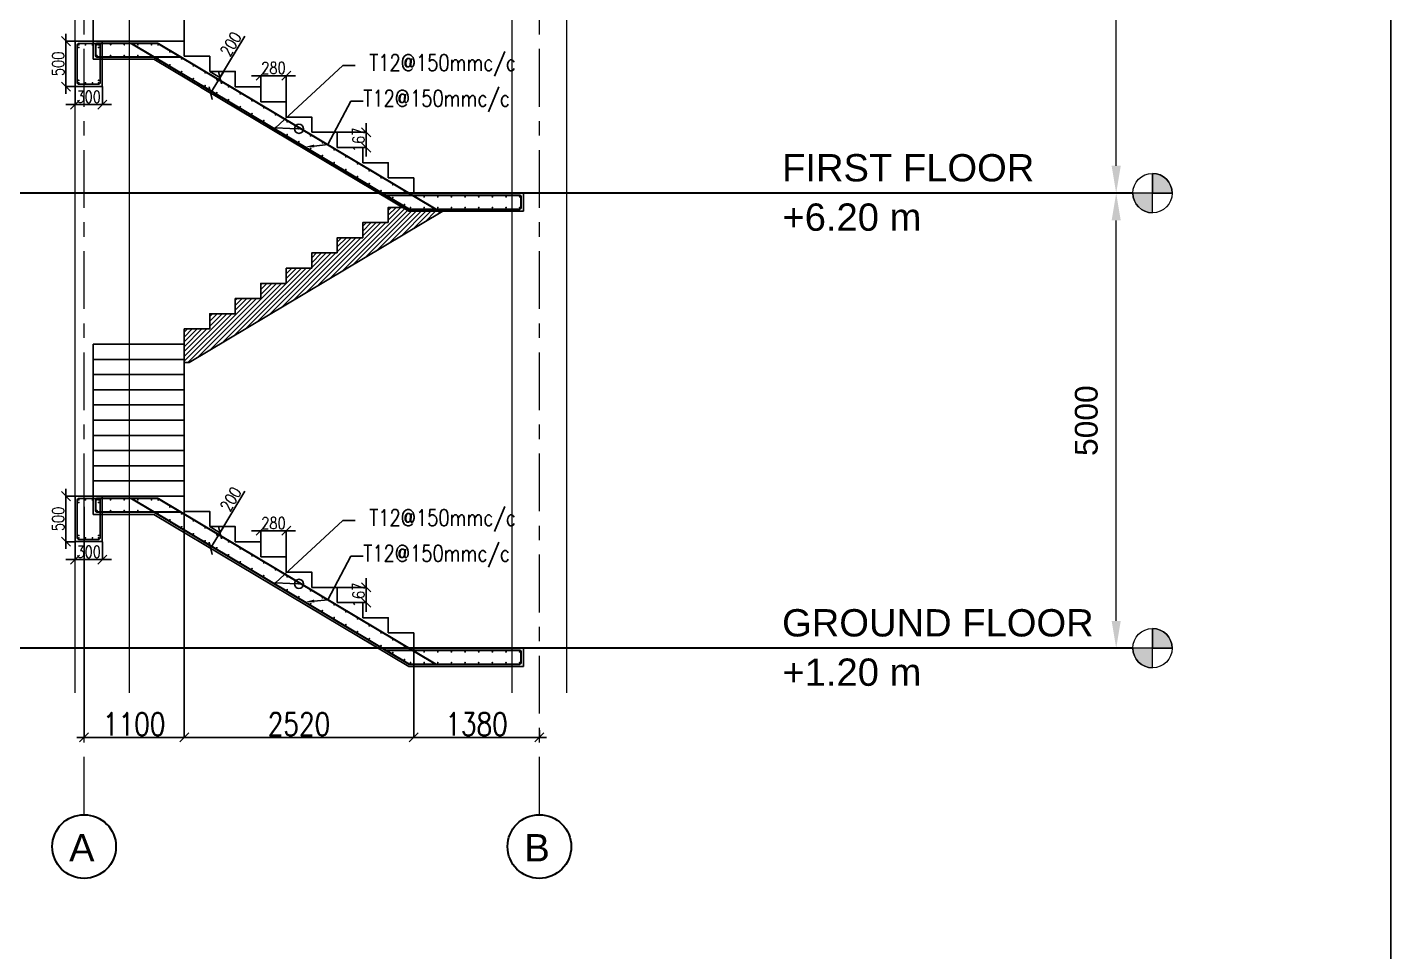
# Model space of a CAD drawing. Header units: millimetres. Extents: x 302989 to 1813244, y -656858 to -28185.
# Drawn here: x 1706184 to 1721158, y -628820 to -618663 of the extents above; entities that cross this region are included whole.
import ezdxf
from ezdxf import colors
from ezdxf.entities.mleader import LeaderData, LeaderLine
from ezdxf.math import Vec2, Vec3

# ---------------------------------------------------------------- set-up
doc = ezdxf.new("R2010")
doc.units = ezdxf.units.MM
doc.header["$MEASUREMENT"] = 0
doc.header["$PDMODE"] = 34
doc.linetypes.add('Grid Line', pattern=[22.225, 12.7, -3.175, 3.175, -3.175])
for name, color, linetype, lineweight in [('A-FLOR-LEVL', 51, 'Continuous', 9), ('LOAD AREA', 6, 'Continuous', 30), ('S-COLS', 5, 'Continuous', 9), ('S-GRID', 1, 'Continuous', 9)]:
    doc.layers.add(name, color=color, linetype=linetype, lineweight=lineweight)
for name, color, linetype in [('C.S LAYER Y', 131, 'Continuous'), ('CUTTED-BAR', 2, 'Continuous'), ('limits', 7, 'Continuous')]:
    doc.layers.add(name, color=color, linetype=linetype)
doc.styles.add('ARIAL', font='arial.ttf', dxfattribs={"height": 2.2})
doc.styles.add('DIM', font='ROMANS.SHX', dxfattribs={"width": 0.8})
doc.styles.get("Standard").update_dxf_attribs({"font": 'arial.ttf'})
doc.dimstyles.new('D250-1-100-BF', dxfattribs={"dimscale": 1000, "dimtxt": 0.25, "dimasz": 0.1, "dimexe": 0.1, "dimexo": 0.1, "dimgap": 0.02, "dimtad": 1, "dimdec": 0, "dimzin": 13, "dimdsep": 46, "dimtxsty": 'DIM', "dimblk1": 'OBLIQUE', "dimblk2": 'OBLIQUE', "dimsah": 1, "dimcen": 0, "dimdle": 0.08, "dimclrd": 8, "dimclre": 9, "dimclrt": 4, "dimadec": 0, "dimazin": 0, "dimtp": 1, "dimtm": 1, "dimtfac": 1000, "dimtdec": 0, "dimtix": 1, "dimtmove": 0, "dimatfit": 3, "dimldrblk": 'OBLIQUE', "dimfxl": 1, "dimtolj": 1, "dimtzin": 13, "dimarcsym": 0})
doc.dimstyles.new('ISO-25', dxfattribs={"dimtxt": 550, "dimasz": 600, "dimexe": 1.25, "dimexo": 0.625, "dimtad": 1, "dimdec": 0, "dimdsep": 46, "dimtxsty": 'Standard', "dimcen": 2.5, "dimadec": 0, "dimazin": 0, "dimtfac": 1, "dimtdec": 0, "dimtmove": 0, "dimatfit": 3, "dimfxl": 1, "dimarcsym": 0})

# ---------------------------------------------------------------- blocks, each defined once
blk = doc.blocks.new('*D1795')
at = {"color": 0, "linetype": 'Continuous', "lineweight": -2, "transparency": 16777216}
for p, q in [((1717358, -620485), (1718145, -620485)), ((1717358, -625485), (1718145, -625485))]:
    blk.add_line(p, q, dxfattribs=at)
at = {"color": 0, "linetype": 'Continuous', "lineweight": 15, "transparency": 16777216}
blk.add_line((1718143, -625185), (1718143, -620785), dxfattribs=at)
at = {"color": 0, "linetype": 'Continuous', "lineweight": -2, "transparency": 16777216}
for points in [[(1718093, -620785), (1718193, -620785), (1718143, -620485)], [(1718093, -625185), (1718193, -625185), (1718143, -625485)]]:
    blk.add_solid(points, dxfattribs=at)
at = {"layer": 'Defpoints', "color": 0, "linetype": 'Continuous', "lineweight": -2, "transparency": 16777216}
for p in [(1717358, -620485), (1718143, -620485), (1717358, -625485)]:
    blk.add_point(p, dxfattribs=at)
at = {"color": 0, "linetype": 'Continuous', "transparency": 16777216, "insert": (1717816, -622985), "char_height": 250, "attachment_point": 5, "rotation": 90}
blk.add_mtext('5000', dxfattribs=at)
blk = doc.blocks.new('*D1796')
at = {"color": 0, "linetype": 'Continuous', "lineweight": -2, "transparency": 16777216}
for p, q in [((1717068, -615485), (1718145, -615485)), ((1717358, -620485), (1718145, -620485))]:
    blk.add_line(p, q, dxfattribs=at)
at = {"color": 0, "linetype": 'Continuous', "lineweight": 15, "transparency": 16777216}
blk.add_line((1718143, -620185), (1718143, -615785), dxfattribs=at)
at = {"color": 0, "linetype": 'Continuous', "lineweight": -2, "transparency": 16777216}
for points in [[(1718093, -615785), (1718193, -615785), (1718143, -615485)], [(1718093, -620185), (1718193, -620185), (1718143, -620485)]]:
    blk.add_solid(points, dxfattribs=at)
at = {"layer": 'Defpoints', "color": 0, "linetype": 'Continuous', "lineweight": -2, "transparency": 16777216}
for p in [(1717068, -615485), (1718143, -615485), (1717358, -620485)]:
    blk.add_point(p, dxfattribs=at)
at = {"color": 0, "linetype": 'Continuous', "transparency": 16777216, "insert": (1717816, -617985), "char_height": 250, "attachment_point": 5, "rotation": 90}
blk.add_mtext('5000', dxfattribs=at)
blk = doc.blocks.new('Level - Family2-1275136-Section-A02')
at = {"layer": 'A-FLOR-LEVL'}
h = blk.add_hatch(color=256, dxfattribs=at)
edge = h.paths.add_edge_path(flags=0)
edge.add_line((35846, 900), (35846, 1500))
edge.add_arc((35846, 900), 600, 0, 90, ccw=False)
edge.add_line((36446, 900), (35846, 900))
h = blk.add_hatch(color=256, dxfattribs=at)
edge = h.paths.add_edge_path(flags=0)
edge.add_line((35846, 900), (35846, 300))
edge.add_arc((35846, 900), 600, 180, 270, ccw=False)
edge.add_line((35246, 900), (35846, 900))
for p, q in [((35846, 300), (35846, 1500)), ((35846, 1500), (35846, 900)), ((36446, 900), (35246, 900)), ((35846, 900), (35246, 900)), ((35846, 300), (35846, 900)), ((35846, 900), (36446, 900))]:
    blk.add_line(p, q, dxfattribs=at)
blk.add_circle((35846, 900), 600, dxfattribs=at)
for start, end in [(360, 90), (180, 270)]:
    blk.add_arc((35846, 900), 600, start, end, dxfattribs=at)
blk = doc.blocks.new('*U1802')
at = {"layer": 'CUTTED-BAR', "const_width": 10}
blk.add_lwpolyline([(3, -4, -1), (-3, 4, -1)], format="xyb", close=True, dxfattribs=at)
blk = doc.blocks.new('*U1803')
at = {"layer": 'A-FLOR-LEVL', "color": 0, "linetype": 'ByBlock', "lineweight": -2, "transparency": 16777216}
for p in [(0, 0), (150, 0), (300, 0), (450, 0), (600, 0)]:
    blk.add_blockref('*U1802', p, dxfattribs=at)
blk = doc.blocks.new('*U1804')
at = {"layer": 'CUTTED-BAR', "const_width": 10}
blk.add_lwpolyline([(3, -4, -1), (-3, 4, -1)], format="xyb", close=True, dxfattribs=at)
blk = doc.blocks.new('*U1805')
at = {"layer": 'A-FLOR-LEVL', "color": 0, "linetype": 'ByBlock', "lineweight": -2, "transparency": 16777216}
for p in [(0, 0), (150, 0), (300, 0), (450, 0), (600, 0)]:
    blk.add_blockref('*U1804', p, dxfattribs=at)
blk = doc.blocks.new('*U1806')
at = {"layer": 'CUTTED-BAR', "const_width": 10}
blk.add_lwpolyline([(337, 12, -1), (328, 17, -1)], format="xyb", close=True, dxfattribs=at)
blk = doc.blocks.new('*U1807')
at = {"layer": 'A-FLOR-LEVL', "color": 0, "linetype": 'ByBlock', "lineweight": -2, "transparency": 16777216, "rotation": 329.18694217227}
for p in [(1707328, -623840), (1707457, -623917), (1707586, -623993), (1707715, -624070), (1707844, -624147), (1707973, -624224), (1708101, -624301), (1708230, -624378), (1708359, -624454), (1708488, -624531), (1708617, -624608), (1708745, -624685), (1708874, -624762), (1709003, -624839), (1709132, -624915), (1709261, -624992), (1709390, -625069), (1709518, -625146), (1709647, -625223), (1709776, -625300), (1709905, -625376), (1710034, -625453)]:
    blk.add_blockref('*U1806', p, dxfattribs=at)
blk = doc.blocks.new('*U1808')
at = {"layer": 'CUTTED-BAR', "const_width": 10}
blk.add_lwpolyline([(13, -16, -1), (4, -12, -1)], format="xyb", close=True, dxfattribs=at)
blk = doc.blocks.new('*U1809')
at = {"layer": 'A-FLOR-LEVL', "color": 0, "linetype": 'ByBlock', "lineweight": -2, "transparency": 16777216, "rotation": 329.18694217227}
for p in [(1707621, -623840), (1707750, -623917), (1707879, -623993), (1708008, -624070), (1708137, -624147), (1708265, -624224), (1708394, -624301), (1708523, -624378), (1708652, -624454), (1708781, -624531), (1708910, -624608), (1709038, -624685), (1709167, -624762), (1709296, -624839), (1709425, -624915), (1709554, -624992), (1709682, -625069), (1709811, -625146), (1709940, -625223), (1710069, -625300), (1710198, -625376), (1710327, -625453)]:
    blk.add_blockref('*U1808', p, dxfattribs=at)
blk = doc.blocks.new('*U1810')
at = {"layer": 'CUTTED-BAR', "const_width": 10}
blk.add_lwpolyline([(-3, 20, -1), (3, 12, -1)], format="xyb", close=True, dxfattribs=at)
blk = doc.blocks.new('*U1811')
at = {"layer": 'A-FLOR-LEVL', "color": 0, "linetype": 'ByBlock', "lineweight": -2, "transparency": 16777216, "rotation": 180}
for p in [(1710542, -625510), (1710692, -625510), (1710842, -625510), (1710992, -625510), (1711142, -625510), (1711292, -625510), (1711442, -625510), (1711592, -625510)]:
    blk.add_blockref('*U1810', p, dxfattribs=at)
blk = doc.blocks.new('*U1812')
at = {"layer": 'CUTTED-BAR', "const_width": 10}
blk.add_lwpolyline([(-3, -12, -1), (3, -20, -1)], format="xyb", close=True, dxfattribs=at)
blk = doc.blocks.new('*U1813')
at = {"layer": 'A-FLOR-LEVL', "color": 0, "linetype": 'ByBlock', "lineweight": -2, "transparency": 16777216, "rotation": 180}
for p in [(1710392, -625660), (1710542, -625660), (1710692, -625660), (1710842, -625660), (1710992, -625660), (1711142, -625660), (1711292, -625660), (1711442, -625660), (1711592, -625660)]:
    blk.add_blockref('*U1812', p, dxfattribs=at)
blk = doc.blocks.new('_OBLIQUE')
at = {"color": 0, "linetype": 'ByBlock'}
blk.add_line((-0.5, -0.5), (0.5, 0.5), dxfattribs=at)
blk = doc.blocks.new('*D1814')
at = {"layer": 'CUTTED-BAR', "color": 8, "lineweight": -2, "ltscale": 2000, "transparency": 16777216}
for p, q in [((1709906, -624817), (1709906, -624717)), ((1709906, -624817), (1709906, -624984)), ((1709906, -624984), (1709906, -625084))]:
    blk.add_line(p, q, dxfattribs=at)
at = {"layer": 'CUTTED-BAR', "color": 9, "lineweight": -2, "ltscale": 2000, "transparency": 16777216}
for p, q in [((1709588, -624817), (1709906, -624817)), ((1709588, -624984), (1709906, -624984))]:
    blk.add_line(p, q, dxfattribs=at)
at = {"layer": 'Defpoints', "color": 0, "lineweight": -2, "ltscale": 2000, "transparency": 16777216}
for p in [(1709588, -624817), (1709588, -624984), (1709906, -624984)]:
    blk.add_point(p, dxfattribs=at)
at = {"layer": 'CUTTED-BAR', "color": 8, "lineweight": -2, "ltscale": 2000, "transparency": 16777216, "xscale": 100, "yscale": 100, "zscale": 100}
for p, rotation in [((1709906, -624817), 270), ((1709906, -624984), 90)]:
    blk.add_blockref('_OBLIQUE', p, dxfattribs=dict(at, rotation=rotation))
at = {"layer": 'CUTTED-BAR', "color": 4, "lineweight": -2, "ltscale": 2000, "transparency": 16777216, "insert": (1709821, -624900), "char_height": 130, "attachment_point": 5, "rotation": 90, "style": 'DIM'}
blk.add_mtext('\\A1;167', dxfattribs=at)
blk = doc.blocks.new('*D1815')
at = {"layer": 'CUTTED-BAR', "color": 8, "lineweight": -2, "ltscale": 2000, "transparency": 16777216}
for p, q in [((1708748, -624195), (1708648, -624195)), ((1708748, -624195), (1709028, -624195)), ((1709028, -624195), (1709128, -624195))]:
    blk.add_line(p, q, dxfattribs=at)
at = {"layer": 'CUTTED-BAR', "color": 9, "lineweight": -2, "ltscale": 2000, "transparency": 16777216}
for p, q in [((1708748, -624483), (1708748, -624195)), ((1709028, -624483), (1709028, -624195))]:
    blk.add_line(p, q, dxfattribs=at)
at = {"layer": 'Defpoints', "color": 0, "lineweight": -2, "ltscale": 2000, "transparency": 16777216}
for p in [(1709028, -624195), (1708748, -624483), (1709028, -624483)]:
    blk.add_point(p, dxfattribs=at)
at = {"layer": 'CUTTED-BAR', "color": 8, "lineweight": -2, "ltscale": 2000, "transparency": 16777216, "xscale": 100, "yscale": 100, "zscale": 100}
blk.add_blockref('_OBLIQUE', (1708748, -624195), dxfattribs=at)
at = {"layer": 'CUTTED-BAR', "color": 8, "lineweight": -2, "ltscale": 2000, "transparency": 16777216, "xscale": 100, "yscale": 100, "zscale": 100, "rotation": 180}
blk.add_blockref('_OBLIQUE', (1709028, -624195), dxfattribs=at)
at = {"layer": 'CUTTED-BAR', "color": 4, "lineweight": -2, "ltscale": 2000, "transparency": 16777216, "insert": (1708888, -624110), "char_height": 130, "attachment_point": 5, "style": 'DIM'}
blk.add_mtext('\\A1;280', dxfattribs=at)
blk = doc.blocks.new('_Origin')
at = {"color": 0, "linetype": 'ByBlock', "lineweight": -2}
blk.add_line((0, 0), (-1, 0), dxfattribs=at)
blk.add_circle((0, 0), 0.5, dxfattribs=at)
blk = doc.blocks.new('*D1816')
at = {"layer": 'CUTTED-BAR', "color": 8, "lineweight": -2, "ltscale": 2000, "transparency": 16777216}
for p, q in [((1708300, -624216), (1708572, -623760)), ((1708198, -624387), (1708341, -624147))]:
    blk.add_line(p, q, dxfattribs=at)
at = {"layer": 'CUTTED-BAR', "color": 9, "lineweight": -2, "ltscale": 2000, "transparency": 16777216}
for p, q in [((1708188, -624149), (1708300, -624216)), ((1708086, -624321), (1708198, -624387))]:
    blk.add_line(p, q, dxfattribs=at)
at = {"layer": 'Defpoints', "color": 0, "lineweight": -2, "ltscale": 2000, "transparency": 16777216}
for p in [(1708188, -624149), (1708086, -624321), (1708198, -624387)]:
    blk.add_point(p, dxfattribs=at)
at = {"layer": 'CUTTED-BAR', "color": 8, "lineweight": -2, "ltscale": 2000, "transparency": 16777216, "xscale": 100, "yscale": 100, "zscale": 100}
for p, rotation in [((1708300, -624216), 59.18694217227632), ((1708198, -624387), 239.1869421722764)]:
    blk.add_blockref('_OBLIQUE', p, dxfattribs=dict(at, rotation=rotation))
at = {"layer": 'CUTTED-BAR', "color": 4, "lineweight": -2, "ltscale": 2000, "transparency": 16777216, "insert": (1708420, -623848), "char_height": 130, "attachment_point": 5, "rotation": 59.1869, "style": 'DIM'}
blk.add_mtext('\\A1;200', dxfattribs=at)
blk = doc.blocks.new('*U1817')
at = {"layer": 'CUTTED-BAR', "const_width": 10}
blk.add_lwpolyline([(3, -4, -1), (-3, 4, -1)], format="xyb", close=True, dxfattribs=at)
blk = doc.blocks.new('*U1818')
at = {"layer": 'A-FLOR-LEVL', "color": 0, "linetype": 'ByBlock', "lineweight": -2, "transparency": 16777216}
for p in [(0, 0), (150, 0), (300, 0), (450, 0), (600, 0)]:
    blk.add_blockref('*U1817', p, dxfattribs=at)
blk = doc.blocks.new('*U1819')
at = {"layer": 'CUTTED-BAR', "const_width": 10}
blk.add_lwpolyline([(3, -4, -1), (-3, 4, -1)], format="xyb", close=True, dxfattribs=at)
blk = doc.blocks.new('*U1820')
at = {"layer": 'A-FLOR-LEVL', "color": 0, "linetype": 'ByBlock', "lineweight": -2, "transparency": 16777216}
for p in [(0, 0), (150, 0), (300, 0), (450, 0), (600, 0)]:
    blk.add_blockref('*U1819', p, dxfattribs=at)
blk = doc.blocks.new('*U1824')
at = {"layer": 'CUTTED-BAR', "const_width": 10}
blk.add_lwpolyline([(337, 12, -1), (328, 17, -1)], format="xyb", close=True, dxfattribs=at)
blk = doc.blocks.new('*U1825')
at = {"layer": 'A-FLOR-LEVL', "color": 0, "linetype": 'ByBlock', "lineweight": -2, "transparency": 16777216, "rotation": 329.18694217227}
for p in [(1707328, -618840), (1707457, -618917), (1707586, -618993), (1707715, -619070), (1707844, -619147), (1707973, -619224), (1708101, -619301), (1708230, -619378), (1708359, -619454), (1708488, -619531), (1708617, -619608), (1708745, -619685), (1708874, -619762), (1709003, -619839), (1709132, -619915), (1709261, -619992), (1709390, -620069), (1709518, -620146), (1709647, -620223), (1709776, -620300), (1709905, -620376), (1710034, -620453)]:
    blk.add_blockref('*U1824', p, dxfattribs=at)
blk = doc.blocks.new('*U1826')
at = {"layer": 'CUTTED-BAR', "const_width": 10}
blk.add_lwpolyline([(13, -16, -1), (4, -12, -1)], format="xyb", close=True, dxfattribs=at)
blk = doc.blocks.new('*U1827')
at = {"layer": 'A-FLOR-LEVL', "color": 0, "linetype": 'ByBlock', "lineweight": -2, "transparency": 16777216, "rotation": 329.18694217227}
for p in [(1707621, -618840), (1707750, -618917), (1707879, -618993), (1708008, -619070), (1708137, -619147), (1708265, -619224), (1708394, -619301), (1708523, -619378), (1708652, -619454), (1708781, -619531), (1708910, -619608), (1709038, -619685), (1709167, -619762), (1709296, -619839), (1709425, -619915), (1709554, -619992), (1709682, -620069), (1709811, -620146), (1709940, -620223), (1710069, -620300), (1710198, -620376), (1710327, -620453)]:
    blk.add_blockref('*U1826', p, dxfattribs=at)
blk = doc.blocks.new('*U1828')
at = {"layer": 'CUTTED-BAR', "const_width": 10}
blk.add_lwpolyline([(-3, 20, -1), (3, 12, -1)], format="xyb", close=True, dxfattribs=at)
blk = doc.blocks.new('*U1821')
at = {"layer": 'A-FLOR-LEVL', "color": 0, "linetype": 'ByBlock', "lineweight": -2, "transparency": 16777216, "rotation": 180}
for p in [(1710542, -620510), (1710692, -620510), (1710842, -620510), (1710992, -620510), (1711142, -620510), (1711292, -620510), (1711442, -620510), (1711592, -620510)]:
    blk.add_blockref('*U1828', p, dxfattribs=at)
blk = doc.blocks.new('*U1822')
at = {"layer": 'CUTTED-BAR', "const_width": 10}
blk.add_lwpolyline([(-3, -12, -1), (3, -20, -1)], format="xyb", close=True, dxfattribs=at)
blk = doc.blocks.new('*U1823')
at = {"layer": 'A-FLOR-LEVL', "color": 0, "linetype": 'ByBlock', "lineweight": -2, "transparency": 16777216, "rotation": 180}
for p in [(1710392, -620660), (1710542, -620660), (1710692, -620660), (1710842, -620660), (1710992, -620660), (1711142, -620660), (1711292, -620660), (1711442, -620660), (1711592, -620660)]:
    blk.add_blockref('*U1822', p, dxfattribs=at)
blk = doc.blocks.new('*D1829')
at = {"layer": 'CUTTED-BAR', "color": 8, "lineweight": -2, "ltscale": 2000, "transparency": 16777216}
for p, q in [((1709906, -619817), (1709906, -619717)), ((1709906, -619817), (1709906, -619984)), ((1709906, -619984), (1709906, -620084))]:
    blk.add_line(p, q, dxfattribs=at)
at = {"layer": 'CUTTED-BAR', "color": 9, "lineweight": -2, "ltscale": 2000, "transparency": 16777216}
for p, q in [((1709588, -619817), (1709906, -619817)), ((1709588, -619984), (1709906, -619984))]:
    blk.add_line(p, q, dxfattribs=at)
at = {"layer": 'Defpoints', "color": 0, "lineweight": -2, "ltscale": 2000, "transparency": 16777216}
for p in [(1709588, -619817), (1709588, -619984), (1709906, -619984)]:
    blk.add_point(p, dxfattribs=at)
at = {"layer": 'CUTTED-BAR', "color": 8, "lineweight": -2, "ltscale": 2000, "transparency": 16777216, "xscale": 100, "yscale": 100, "zscale": 100}
for p, rotation in [((1709906, -619817), 270), ((1709906, -619984), 90)]:
    blk.add_blockref('_OBLIQUE', p, dxfattribs=dict(at, rotation=rotation))
at = {"layer": 'CUTTED-BAR', "color": 4, "lineweight": -2, "ltscale": 2000, "transparency": 16777216, "insert": (1709821, -619900), "char_height": 130, "attachment_point": 5, "rotation": 90, "style": 'DIM'}
blk.add_mtext('\\A1;167', dxfattribs=at)
blk = doc.blocks.new('*D1830')
at = {"layer": 'CUTTED-BAR', "color": 8, "lineweight": -2, "ltscale": 2000, "transparency": 16777216}
for p, q in [((1708748, -619195), (1708648, -619195)), ((1708748, -619195), (1709028, -619195)), ((1709028, -619195), (1709128, -619195))]:
    blk.add_line(p, q, dxfattribs=at)
at = {"layer": 'CUTTED-BAR', "color": 9, "lineweight": -2, "ltscale": 2000, "transparency": 16777216}
for p, q in [((1708748, -619483), (1708748, -619195)), ((1709028, -619483), (1709028, -619195))]:
    blk.add_line(p, q, dxfattribs=at)
at = {"layer": 'Defpoints', "color": 0, "lineweight": -2, "ltscale": 2000, "transparency": 16777216}
for p in [(1709028, -619195), (1708748, -619483), (1709028, -619483)]:
    blk.add_point(p, dxfattribs=at)
at = {"layer": 'CUTTED-BAR', "color": 8, "lineweight": -2, "ltscale": 2000, "transparency": 16777216, "xscale": 100, "yscale": 100, "zscale": 100}
blk.add_blockref('_OBLIQUE', (1708748, -619195), dxfattribs=at)
at = {"layer": 'CUTTED-BAR', "color": 8, "lineweight": -2, "ltscale": 2000, "transparency": 16777216, "xscale": 100, "yscale": 100, "zscale": 100, "rotation": 180}
blk.add_blockref('_OBLIQUE', (1709028, -619195), dxfattribs=at)
at = {"layer": 'CUTTED-BAR', "color": 4, "lineweight": -2, "ltscale": 2000, "transparency": 16777216, "insert": (1708888, -619110), "char_height": 130, "attachment_point": 5, "style": 'DIM'}
blk.add_mtext('\\A1;280', dxfattribs=at)
blk = doc.blocks.new('*D1831')
at = {"layer": 'CUTTED-BAR', "color": 8, "lineweight": -2, "ltscale": 2000, "transparency": 16777216}
for p, q in [((1708300, -619216), (1708572, -618760)), ((1708198, -619387), (1708341, -619147))]:
    blk.add_line(p, q, dxfattribs=at)
at = {"layer": 'CUTTED-BAR', "color": 9, "lineweight": -2, "ltscale": 2000, "transparency": 16777216}
for p, q in [((1708188, -619149), (1708300, -619216)), ((1708086, -619321), (1708198, -619387))]:
    blk.add_line(p, q, dxfattribs=at)
at = {"layer": 'Defpoints', "color": 0, "lineweight": -2, "ltscale": 2000, "transparency": 16777216}
for p in [(1708188, -619149), (1708086, -619321), (1708198, -619387)]:
    blk.add_point(p, dxfattribs=at)
at = {"layer": 'CUTTED-BAR', "color": 8, "lineweight": -2, "ltscale": 2000, "transparency": 16777216, "xscale": 100, "yscale": 100, "zscale": 100}
for p, rotation in [((1708300, -619216), 59.18694217227632), ((1708198, -619387), 239.1869421722764)]:
    blk.add_blockref('_OBLIQUE', p, dxfattribs=dict(at, rotation=rotation))
at = {"layer": 'CUTTED-BAR', "color": 4, "lineweight": -2, "ltscale": 2000, "transparency": 16777216, "insert": (1708420, -618848), "char_height": 130, "attachment_point": 5, "rotation": 59.1869, "style": 'DIM'}
blk.add_mtext('\\A1;200', dxfattribs=at)
blk = doc.blocks.new('*D1994')
at = {"layer": 'A-FLOR-LEVL', "color": 9, "lineweight": -2, "ltscale": 2000, "transparency": 16777216}
for p, q in [((1710428, -625318), (1710428, -626465)), ((1711808, -626385), (1711808, -626465))]:
    blk.add_line(p, q, dxfattribs=at)
at = {"layer": 'A-FLOR-LEVL', "color": 8, "lineweight": -2, "ltscale": 2000, "transparency": 16777216}
blk.add_line((1711888, -626465), (1710348, -626465), dxfattribs=at)
at = {"layer": 'Defpoints', "color": 0, "lineweight": -2, "ltscale": 2000, "transparency": 16777216}
for p in [(1710428, -625318), (1710428, -626465), (1711808, -626385)]:
    blk.add_point(p, dxfattribs=at)
at = {"layer": 'A-FLOR-LEVL', "color": 8, "lineweight": -2, "ltscale": 2000, "transparency": 16777216, "xscale": 100, "yscale": 100, "zscale": 100, "rotation": 180}
blk.add_blockref('_OBLIQUE', (1710428, -626465), dxfattribs=at)
at = {"layer": 'A-FLOR-LEVL', "color": 8, "lineweight": -2, "ltscale": 2000, "transparency": 16777216, "xscale": 100, "yscale": 100, "zscale": 100}
blk.add_blockref('_OBLIQUE', (1711808, -626465), dxfattribs=at)
at = {"layer": 'A-FLOR-LEVL', "color": 4, "lineweight": -2, "ltscale": 2000, "transparency": 16777216, "insert": (1711118, -626320), "char_height": 250, "attachment_point": 5, "style": 'DIM'}
blk.add_mtext('\\A1;1380', dxfattribs=at)
blk = doc.blocks.new('*D1995')
at = {"layer": 'A-FLOR-LEVL', "color": 9, "lineweight": -2, "ltscale": 2000, "transparency": 16777216}
for p, q in [((1707908, -623982), (1707908, -626465)), ((1710428, -625318), (1710428, -626465))]:
    blk.add_line(p, q, dxfattribs=at)
at = {"layer": 'A-FLOR-LEVL', "color": 8, "lineweight": -2, "ltscale": 2000, "transparency": 16777216}
blk.add_line((1710508, -626465), (1707828, -626465), dxfattribs=at)
at = {"layer": 'Defpoints', "color": 0, "lineweight": -2, "ltscale": 2000, "transparency": 16777216}
for p in [(1707908, -623982), (1710428, -625318), (1707908, -626465)]:
    blk.add_point(p, dxfattribs=at)
at = {"layer": 'A-FLOR-LEVL', "color": 8, "lineweight": -2, "ltscale": 2000, "transparency": 16777216, "xscale": 100, "yscale": 100, "zscale": 100, "rotation": 180}
blk.add_blockref('_OBLIQUE', (1707908, -626465), dxfattribs=at)
at = {"layer": 'A-FLOR-LEVL', "color": 8, "lineweight": -2, "ltscale": 2000, "transparency": 16777216, "xscale": 100, "yscale": 100, "zscale": 100}
blk.add_blockref('_OBLIQUE', (1710428, -626465), dxfattribs=at)
at = {"layer": 'A-FLOR-LEVL', "color": 4, "lineweight": -2, "ltscale": 2000, "transparency": 16777216, "insert": (1709168, -626320), "char_height": 250, "attachment_point": 5, "style": 'DIM'}
blk.add_mtext('\\A1;2520', dxfattribs=at)
blk = doc.blocks.new('*D1996')
at = {"layer": 'A-FLOR-LEVL', "color": 9, "lineweight": -2, "ltscale": 2000, "transparency": 16777216}
for p, q in [((1706808, -623931), (1706808, -626465)), ((1707908, -623982), (1707908, -626465))]:
    blk.add_line(p, q, dxfattribs=at)
at = {"layer": 'A-FLOR-LEVL', "color": 8, "lineweight": -2, "ltscale": 2000, "transparency": 16777216}
blk.add_line((1707988, -626465), (1706728, -626465), dxfattribs=at)
at = {"layer": 'Defpoints', "color": 0, "lineweight": -2, "ltscale": 2000, "transparency": 16777216}
for p in [(1706808, -623931), (1707908, -623982), (1706808, -626465)]:
    blk.add_point(p, dxfattribs=at)
at = {"layer": 'A-FLOR-LEVL', "color": 8, "lineweight": -2, "ltscale": 2000, "transparency": 16777216, "xscale": 100, "yscale": 100, "zscale": 100, "rotation": 180}
blk.add_blockref('_OBLIQUE', (1706808, -626465), dxfattribs=at)
at = {"layer": 'A-FLOR-LEVL', "color": 8, "lineweight": -2, "ltscale": 2000, "transparency": 16777216, "xscale": 100, "yscale": 100, "zscale": 100}
blk.add_blockref('_OBLIQUE', (1707908, -626465), dxfattribs=at)
at = {"layer": 'A-FLOR-LEVL', "color": 4, "lineweight": -2, "ltscale": 2000, "transparency": 16777216, "insert": (1707358, -626320), "char_height": 250, "attachment_point": 5, "style": 'DIM'}
blk.add_mtext('\\A1;1100', dxfattribs=at)
blk = doc.blocks.new('*D2058')
at = {"layer": 'CUTTED-BAR', "color": 9, "lineweight": -2, "ltscale": 2000, "transparency": 16777216}
for p, q in [((1556937, -624255), (1556937, -624452)), ((1557237, -624255), (1557237, -624452))]:
    blk.add_line(p, q, dxfattribs=at)
at = {"layer": 'CUTTED-BAR', "color": 8, "lineweight": -2, "ltscale": 2000, "transparency": 16777216}
for p, q in [((1556937, -624452), (1556837, -624452)), ((1556937, -624452), (1557237, -624452)), ((1557237, -624452), (1557337, -624452))]:
    blk.add_line(p, q, dxfattribs=at)
at = {"layer": 'Defpoints', "color": 0, "lineweight": -2, "ltscale": 2000, "transparency": 16777216}
for p in [(1556937, -624255), (1557237, -624255), (1557237, -624452)]:
    blk.add_point(p, dxfattribs=at)
at = {"layer": 'CUTTED-BAR', "color": 8, "lineweight": -2, "ltscale": 2000, "transparency": 16777216, "xscale": 100, "yscale": 100, "zscale": 100}
blk.add_blockref('_OBLIQUE', (1556937, -624452), dxfattribs=at)
at = {"layer": 'CUTTED-BAR', "color": 8, "lineweight": -2, "ltscale": 2000, "transparency": 16777216, "xscale": 100, "yscale": 100, "zscale": 100, "rotation": 180}
blk.add_blockref('_OBLIQUE', (1557237, -624452), dxfattribs=at)
at = {"layer": 'CUTTED-BAR', "color": 4, "lineweight": -2, "ltscale": 2000, "transparency": 16777216, "insert": (1557087, -624367), "char_height": 130, "attachment_point": 5, "style": 'DIM'}
blk.add_mtext('\\A1;300', dxfattribs=at)
blk = doc.blocks.new('*D2062')
at = {"layer": 'CUTTED-BAR', "color": 8, "lineweight": -2, "ltscale": 2000, "transparency": 16777216}
blk.add_line((1556837, -623675), (1556837, -624335), dxfattribs=at)
at = {"layer": 'CUTTED-BAR', "color": 9, "lineweight": -2, "ltscale": 2000, "transparency": 16777216}
for p, q in [((1556937, -623755), (1556837, -623755)), ((1556937, -624255), (1556837, -624255))]:
    blk.add_line(p, q, dxfattribs=at)
at = {"layer": 'Defpoints', "color": 0, "lineweight": -2, "ltscale": 2000, "transparency": 16777216}
for p in [(1556937, -623755), (1556837, -624255), (1556937, -624255)]:
    blk.add_point(p, dxfattribs=at)
at = {"layer": 'CUTTED-BAR', "color": 8, "lineweight": -2, "ltscale": 2000, "transparency": 16777216, "xscale": 100, "yscale": 100, "zscale": 100}
for p, rotation in [((1556837, -623755), 90), ((1556837, -624255), 270)]:
    blk.add_blockref('_OBLIQUE', p, dxfattribs=dict(at, rotation=rotation))
at = {"layer": 'CUTTED-BAR', "color": 4, "lineweight": -2, "ltscale": 2000, "transparency": 16777216, "insert": (1556752, -624005), "char_height": 130, "attachment_point": 5, "rotation": 90, "style": 'DIM'}
blk.add_mtext('\\A1;500', dxfattribs=at)
blk = doc.blocks.new('hjtr')
at = {"layer": 'C.S LAYER Y', "color": 6, "lineweight": 25, "ltscale": 2000}
blk.add_lwpolyline([(1557211.7, -623795.7), (1557211.7, -624213.7, -0.4142136), (1557195.7, -624229.7), (1556977.7, -624229.7, -0.4142136), (1556961.7, -624213.7), (1556961.7, -623795.7, -0.4142136), (1556977.7, -623779.7), (1557195.7, -623779.7, -0.4142136)], format="xyb", close=True, dxfattribs=at)
at = {"layer": 'CUTTED-BAR', "color": 3, "lineweight": -2, "ltscale": 2000}
blk.add_lwpolyline([(1557236.7, -623754.7), (1557236.7, -624254.7), (1556936.7, -624254.7), (1556936.7, -623754.7)], close=True, dxfattribs=at)
at = {"layer": 'CUTTED-BAR', "const_width": 10}
for points in [[(1556980.5, -623799.9, -1), (1556974.9, -623791.6, -1)], [(1556980.5, -623828.4, -1), (1556974.9, -623820.2, -1)], [(1557053.7, -623791.6, 1), (1557048.2, -623799.9, 1)], [(1557130.7, -623791.6, 1), (1557125.1, -623799.9, 1)], [(1557198.5, -623799.9, -1), (1557192.9, -623791.6, -1)], [(1557198.5, -623828.4, -1), (1557192.9, -623820.2, -1)], [(1556980.5, -624190.3, -1), (1556974.9, -624182, -1)], [(1556980.5, -624217.9, -1), (1556974.9, -624209.6, -1)], [(1557053.7, -624217.9, -1), (1557048.2, -624209.6, -1)], [(1557130.7, -624217.9, -1), (1557125.1, -624209.6, -1)], [(1557198.5, -624190.3, -1), (1557192.9, -624182, -1)], [(1557198.5, -624217.9, -1), (1557192.9, -624209.6, -1)]]:
    blk.add_lwpolyline(points, format="xyb", close=True, dxfattribs=at)
at = {"layer": 'CUTTED-BAR', "lineweight": -2, "ltscale": 2000}
dim = blk.add_linear_dim(base=(1556836.7, -624254.7), p1=(1556936.7, -623754.7), p2=(1556936.7, -624254.7), angle=90, dimstyle='D250-1-100-BF', override={"dimtxt": 0.13, "dimexe": 0, "dimexo": 0, "dimfxl": 3, "dimfxlon": 1}, dxfattribs=at)
dim.commit()
dim.dimension.update_dxf_attribs({"geometry": '*D2062', "text_midpoint": (1556751.7, -624004.7)})
dim = blk.add_linear_dim(base=(1557236.7, -624451.7), p1=(1556936.7, -624254.7), p2=(1557236.7, -624254.7), dimstyle='D250-1-100-BF', override={"dimtxt": 0.13, "dimexe": 0, "dimexo": 0, "dimfxl": 3, "dimfxlon": 1}, dxfattribs=at)
dim.commit()
dim.dimension.update_dxf_attribs({"geometry": '*D2058', "text_midpoint": (1557086.7, -624366.7)})

msp = doc.modelspace()

# ---------------------------------------------------------------- hatches: boundary and pattern name
at = {"layer": 'CUTTED-BAR', "lineweight": -2, "ltscale": 2000, "true_color": 0xf8991e}
h = msp.add_hatch(dxfattribs=at)
h.set_pattern_fill('ANSI31', color=30, scale=300)
h.set_pattern_definition([(45, (188342.41, 0), (-26.5165043, 26.5165043), [])])
h.paths.add_polyline_path([(1709028.1216, -621309.7463), (1709028.1216, -621476.7463), (1708748.1216, -621476.7463), (1708748.1216, -621643.7463), (1708468.1216, -621643.7463), (1708468.1216, -621810.7463), (1708188.1216, -621810.7463), (1708188.1216, -621977.7463), (1707908.1216, -621977.7463), (1707908.1216, -622144.7463), (1707908.1216, -622344.7463), (1707963.2353, -622344.7463), (1710428.1256, -620874.6153), (1710428.1256, -620684.7463), (1710373.0119, -620684.7463), (1710300.9161, -620641.7463), (1710148.1216, -620641.7463), (1710148.1216, -620808.7463), (1709868.1216, -620808.7463), (1709868.1216, -620975.7463), (1709588.1216, -620975.7463), (1709588.1216, -621142.7463), (1709308.1216, -621142.7463), (1709308.1216, -621309.7463)])
h.paths.add_polyline_path([(1710428.1256, -620874.6153), (1710746.4688, -620684.7463), (1710428.1256, -620684.7463)])

# ---------------------------------------------------------------- linework, layer by layer
at = {"layer": 'A-FLOR-LEVL', "color": 3, "lineweight": -2, "ltscale": 2000}
for p, q in [((1706908.1216, -619014.7463), (1706908.1216, -617144.7463)), ((1711633.1216, -620484.7463), (1711633.1216, -620684.7463)), ((1706908.1216, -622144.7463), (1706908.1216, -624014.7463)), ((1711633.1216, -625484.7463), (1711633.1216, -625684.7463))]:
    msp.add_line(p, q, dxfattribs=at)
at = {"layer": 'A-FLOR-LEVL', "color": 2, "lineweight": -2, "ltscale": 2000}
msp.add_lwpolyline([(1695757.8453, -577548.9682), (1721158.3406, -577548.9682), (1721158.3406, -649586.4723), (1695757.8453, -649586.4723)], close=True, dxfattribs=at)
at = {"layer": 'CUTTED-BAR', "color": 3, "lineweight": -2, "ltscale": 2000}
for p, q in [((1707908.1216, -617144.7463), (1707908.1216, -618814.7463)), ((1707908.1216, -618814.7463), (1706908.1216, -618814.7463)), ((1707908.1216, -618981.7463), (1707908.1216, -618814.7463)), ((1707573.0119, -619014.7463), (1706908.1216, -619014.7463)), ((1707908.1216, -622144.7463), (1706908.1216, -622144.7463)), ((1707908.1216, -622144.7463), (1707908.1216, -623814.7463)), ((1707908.1216, -622311.7463), (1706908.1216, -622311.7463)), ((1707908.1216, -622478.7463), (1706908.1216, -622478.7463)), ((1707908.1216, -622645.7463), (1706908.1216, -622645.7463)), ((1707908.1216, -622812.7463), (1706908.1216, -622812.7463)), ((1707908.1216, -622979.7463), (1706908.1216, -622979.7463)), ((1707908.1216, -623146.7463), (1706908.1216, -623146.7463)), ((1707908.1216, -623313.7463), (1706908.1216, -623313.7463)), ((1707908.1216, -623480.7463), (1706908.1216, -623480.7463)), ((1707908.1216, -623647.7463), (1706908.1216, -623647.7463)), ((1707908.1216, -623814.7463), (1706908.1216, -623814.7463)), ((1707908.1216, -623981.7463), (1707908.1216, -623814.7463)), ((1707573.0119, -624014.7463), (1706908.1216, -624014.7463))]:
    msp.add_line(p, q, dxfattribs=at)
for points in [[(1711633.1216, -620684.7463), (1710373.0119, -620684.7463), (1707573.0119, -619014.7463)], [(1708188.1256, -619148.7463), (1708188.1256, -618981.7463), (1707908.1256, -618981.7463)], [(1708468.1256, -619315.7463), (1708468.1256, -619148.7463), (1708188.1256, -619148.7463)], [(1708748.1256, -619482.7463), (1708748.1256, -619315.7463), (1708468.1256, -619315.7463)], [(1709028.1256, -619649.7463), (1709028.1256, -619482.7463), (1708748.1256, -619482.7463)], [(1709308.1256, -619816.7463), (1709308.1256, -619649.7463), (1709028.1256, -619649.7463)], [(1709588.1256, -619983.7463), (1709588.1256, -619816.7463), (1709308.1256, -619816.7463)], [(1709868.1256, -620150.7463), (1709868.1256, -619983.7463), (1709588.1256, -619983.7463)], [(1710148.1256, -620317.7463), (1710148.1256, -620150.7463), (1709868.1256, -620150.7463)], [(1710428.1256, -620484.7463), (1710428.1256, -620317.7463), (1710148.1256, -620317.7463)], [(1711633.1216, -620484.7463), (1710428.1256, -620484.7463)], [(1707908.1216, -622344.7463), (1707963.2353, -622344.7463), (1710746.4688, -620684.7463)], [(1710148.1216, -620808.7463), (1710148.1216, -620641.7463), (1710300.9161, -620641.7463)], [(1709868.1216, -620975.7463), (1709868.1216, -620808.7463), (1710148.1216, -620808.7463)], [(1709588.1216, -621142.7463), (1709588.1216, -620975.7463), (1709868.1216, -620975.7463)], [(1709308.1216, -621309.7463), (1709308.1216, -621142.7463), (1709588.1216, -621142.7463)], [(1709028.1216, -621476.7463), (1709028.1216, -621309.7463), (1709308.1216, -621309.7463)], [(1708748.1216, -621643.7463), (1708748.1216, -621476.7463), (1709028.1216, -621476.7463)], [(1708468.1216, -621810.7463), (1708468.1216, -621643.7463), (1708748.1216, -621643.7463)], [(1708188.1216, -621977.7463), (1708188.1216, -621810.7463), (1708468.1216, -621810.7463)], [(1707908.1216, -622144.7463), (1707908.1216, -621977.7463), (1708188.1216, -621977.7463)], [(1708188.1256, -624148.7463), (1708188.1256, -623981.7463), (1707908.1256, -623981.7463)], [(1711633.1216, -625684.7463), (1710373.0119, -625684.7463), (1707573.0119, -624014.7463)], [(1708468.1256, -624315.7463), (1708468.1256, -624148.7463), (1708188.1256, -624148.7463)], [(1708748.1256, -624482.7463), (1708748.1256, -624315.7463), (1708468.1256, -624315.7463)], [(1709028.1256, -624649.7463), (1709028.1256, -624482.7463), (1708748.1256, -624482.7463)], [(1709308.1256, -624816.7463), (1709308.1256, -624649.7463), (1709028.1256, -624649.7463)], [(1709588.1256, -624983.7463), (1709588.1256, -624816.7463), (1709308.1256, -624816.7463)], [(1709868.1256, -625150.7463), (1709868.1256, -624983.7463), (1709588.1256, -624983.7463)], [(1710148.1256, -625317.7463), (1710148.1256, -625150.7463), (1709868.1256, -625150.7463)], [(1710428.1256, -625484.7463), (1710428.1256, -625317.7463), (1710148.1256, -625317.7463)], [(1711633.1216, -625484.7463), (1710428.1256, -625484.7463)]]:
    msp.add_lwpolyline(points, dxfattribs=at)
at = {"layer": 'LOAD AREA'}
for p, q in [((1706933.1216, -618855.7463), (1706933.1216, -618973.7463)), ((1707621.2364, -618839.7463), (1706949.1216, -618839.7463)), ((1707328.4041, -618839.7463), (1710379.9011, -620659.7463)), ((1707621.2364, -618839.7463), (1710672.7334, -620659.7463)), ((1707872.7334, -618989.7463), (1706949.1216, -618989.7463)), ((1711592.1216, -620509.7463), (1710128.4041, -620509.7463)), ((1711608.1216, -620643.7463), (1711608.1216, -620525.7463)), ((1710379.9011, -620659.7463), (1711592.1216, -620659.7463)), ((1706933.1216, -623855.7463), (1706933.1216, -623973.7463)), ((1707621.2364, -623839.7463), (1706949.1216, -623839.7463)), ((1707328.4041, -623839.7463), (1710379.9011, -625659.7463)), ((1707621.2364, -623839.7463), (1710672.7334, -625659.7463)), ((1707872.7334, -623989.7463), (1706949.1216, -623989.7463)), ((1711592.1216, -625509.7463), (1710128.4041, -625509.7463)), ((1711608.1216, -625643.7463), (1711608.1216, -625525.7463)), ((1710379.9011, -625659.7463), (1711592.1216, -625659.7463))]:
    msp.add_line(p, q, dxfattribs=at)
at = {"layer": 'LOAD AREA', "color": 8, "linetype": 'Continuous'}
for p, q in [((1718325.6082, -620484.7463), (1699180.087, -620484.7463)), ((1718325.6082, -625484.7463), (1699180.087, -625484.7463))]:
    msp.add_line(p, q, dxfattribs=at)
at = {"layer": 'LOAD AREA'}
for centre in [(1706808.1214, -627664.5571), (1711808.1214, -627664.5571)]:
    msp.add_circle(centre, 350, dxfattribs=at)
for centre, start, end in [((1706949.1216, -618855.7463), 90, 180), ((1706949.1216, -618973.7463), 180, 270), ((1711592.1216, -620525.7463), 0, 90), ((1711592.1216, -620643.7463), 270, 0), ((1706949.1216, -623855.7463), 90, 180), ((1706949.1216, -623973.7463), 180, 270), ((1711592.1216, -625525.7463), 0, 90), ((1711592.1216, -625643.7463), 270, 0)]:
    msp.add_arc(centre, 16, start, end, dxfattribs=at)
at = {"layer": 'S-COLS'}
for p, q in [((1706708.1216, -625976.9762), (1706708.1216, -589984.7463)), ((1707308.1216, -625976.9762), (1707308.1216, -589984.7463)), ((1711508.1216, -625976.9762), (1711508.1216, -589984.7463)), ((1712108.1216, -625976.9762), (1712108.1216, -589984.7463))]:
    msp.add_line(p, q, dxfattribs=at)
at = {"layer": 'S-GRID', "linetype": 'Grid Line', "ltscale": 50}
for p, q in [((1706808.1214, -627314.5571), (1706808.1214, -588817.0879)), ((1711808.1214, -627314.5571), (1711808.1214, -588817.0879))]:
    msp.add_line(p, q, dxfattribs=at)

# ---------------------------------------------------------------- block references
at = {"layer": 'A-FLOR-LEVL', "color": 2, "lineweight": -2}
for name, p in [('*U1818', (1706949.1216, -618854.0076)), ('*U1827', (0, 0)), ('*U1820', (1706949.1216, -618973.7463)), ('*U1825', (0, 0)), ('*U1821', (0, 0)), ('*U1823', (0, 0)), ('*U1803', (1706949.1216, -623854.0076)), ('*U1805', (1706949.1216, -623973.7463)), ('*U1809', (0, 0)), ('*U1807', (0, 0)), ('*U1813', (0, 0)), ('*U1811', (0, 0))]:
    msp.add_blockref(name, p, dxfattribs=at)
at = {"layer": 'A-FLOR-LEVL', "xscale": 0.36, "yscale": 0.36, "zscale": 0.36}
for p in [(1705637.1715, -620808.7463), (1705637.1715, -625808.7463)]:
    msp.add_blockref('Level - Family2-1275136-Section-A02', p, dxfattribs=at)
at = {"layer": 'CUTTED-BAR', "color": 5, "lineweight": -2}
for p in [(149771.4111, 4940), (149771.4111, -60)]:
    msp.add_blockref('hjtr', p, dxfattribs=at)

# ---------------------------------------------------------------- texts
at = {"layer": 'A-FLOR-LEVL', "char_height": 300, "width": 4665.82125, "attachment_point": 1, "style": 'ARIAL'}
for s, insert in [('FIRST FLOOR', (1714473.584, -620056.3065)), ('+6.20 m', (1714477.4723, -620598.6933)), ('GROUND FLOOR', (1714473.584, -625056.3065)), ('+1.20 m', (1714477.4723, -625598.6933))]:
    msp.add_mtext(s, dxfattribs=dict(at, insert=insert))
at = {"layer": 'LOAD AREA', "color": 7, "char_height": 300, "attachment_point": 2}
for s, insert in [('A', (1706782.8349, -627527.938)), ('B', (1711782.8349, -627527.938))]:
    msp.add_mtext(s, dxfattribs=dict(at, insert=insert))

# ---------------------------------------------------------------- dimensions: what is measured, and where the dimension line sits
at = {"color": 175, "linetype": 'Continuous', "true_color": 0x4554a5}
dim = msp.add_linear_dim(base=(1718143.2665, -615484.7463), p1=(1717357.5344, -620484.7463), p2=(1717067.6192, -615484.7463), angle=270, dimstyle='ISO-25', override={"dimtxt": 250, "dimasz": 300, "dimgap": 200, "dimlwd": 15}, dxfattribs=at)
dim.commit()
dim.dimension.update_dxf_attribs({"geometry": '*D1796', "text_midpoint": (1717815.6233, -617984.7463)})
dim = msp.add_aligned_dim(p1=(1717357.5344, -625484.7463), p2=(1717357.5344, -620484.7463), distance=-785.7321, dimstyle='ISO-25', override={"dimtxt": 250, "dimasz": 300, "dimgap": 200, "dimlwd": 15}, dxfattribs=at)
dim.commit()
dim.dimension.update_dxf_attribs({"geometry": '*D1795', "text_midpoint": (1717815.6233, -622984.7463)})
at = {"layer": 'A-FLOR-LEVL', "lineweight": -2, "ltscale": 2000}
for base, p1, p2, override, picture, middle in [((1706808.1214, -626465.0526), (1707908.1256, -623981.7463), (1706808.1214, -623930.7991), {"dimexe": 0, "dimexo": 0, "dimtmove": 1, "dimfxl": 3, "dimfxlon": 1}, '*D1996', (1707358.1235, -626320.0526)), ((1707908.1256, -626465.0526), (1710428.1256, -625317.7463), (1707908.1256, -623981.7463), {"dimexe": 0, "dimexo": 0, "dimtmove": 1, "dimfxl": 3, "dimfxlon": 1}, '*D1995', (1709168.1256, -626320.0526)), ((1710428.1256, -626465.0526), (1711808.1214, -626384.748), (1710428.1256, -625317.7463), {"dimexe": 0, "dimexo": 0, "dimfxl": 3, "dimfxlon": 1}, '*D1994', (1711118.1235, -626320.0526))]:
    dim = msp.add_linear_dim(base=base, p1=p1, p2=p2, dimstyle='D250-1-100-BF', override=override, dxfattribs=at)
    dim.commit()
    dim.dimension.update_dxf_attribs({"geometry": picture, "text_midpoint": middle})
at = {"layer": 'CUTTED-BAR', "lineweight": -2, "ltscale": 2000}
for base, p1, p2, picture, middle in [((1708197.7164, -619387.3379), (1708188.1256, -619148.7463), (1708085.6779, -619320.5149), '*D1831', (1708493.3512, -618891.6627)), ((1708197.7164, -624387.3379), (1708188.1256, -624148.7463), (1708085.6779, -624320.5149), '*D1816', (1708493.3512, -623891.6627))]:
    dim = msp.add_linear_dim(base=base, p1=p1, p2=p2, angle=239.18694217, dimstyle='D250-1-100-BF', override={"dimtxt": 0.13, "dimexe": 0, "dimexo": 0, "dimfxl": 3, "dimfxlon": 1}, dxfattribs=at)
    dim.commit()
    dim.dimension.update_dxf_attribs({"geometry": picture, "text_midpoint": middle, "dimtype": 161})
for p1, p2, distance, picture, middle in [((1708748.1256, -619482.7463), (1709028.1256, -619482.7463), 287.6497, '*D1830', (1708888.1256, -619110.0966)), ((1709588.1256, -619816.7463), (1709588.1256, -619983.7463), 317.5829, '*D1829', (1709820.7084, -619900.2463)), ((1708748.1256, -624482.7463), (1709028.1256, -624482.7463), 287.6497, '*D1815', (1708888.1256, -624110.0966)), ((1709588.1256, -624816.7463), (1709588.1256, -624983.7463), 317.5829, '*D1814', (1709820.7084, -624900.2463))]:
    dim = msp.add_aligned_dim(p1=p1, p2=p2, distance=distance, dimstyle='D250-1-100-BF', override={"dimtxt": 0.13, "dimexe": 0, "dimexo": 0, "dimfxl": 3, "dimfxlon": 1}, dxfattribs=at)
    dim.commit()
    dim.dimension.update_dxf_attribs({"geometry": picture, "text_midpoint": middle})

# ---------------------------------------------------------------- leaders
at = {"layer": 'limits', "color": 4, "linetype": 'Continuous', "lineweight": 13}
ml = msp.add_multileader_mtext('Standard', dxfattribs=at)
ml.set_content('T12@150mmc/c', color=4, style='DIM')
ml.set_leader_properties()
ml.set_arrow_properties(name='ORIGIN')
ml.build(insert=Vec2(0, 0))
ml.multileader.update_dxf_attribs({"dogleg_length": 136.4184, "arrow_head_size": 100})
ctx = ml.context
ctx.base_point, ctx.char_height, ctx.arrow_head_size, ctx.plane_origin = Vec3(1709786.1295, -619081.617), 180, 100, Vec3(1713340.9519, -620502.1097)
ctx.text_align_type = 2
notes = []
notes.append((ctx, [(1, (1, 1, 0), (1709649.711, -619081.617), (1, 0), 136.4184, [(1, [(1709167.1541, -619778.3553), (1708909.5011, -619765.9801)], 0, [])])]))
ctx.mtext.insert, ctx.mtext.alignment, ctx.mtext.flow_direction = Vec3(1711550.4152, -618961.617), 3, 5
ml = msp.add_multileader_mtext('Standard', dxfattribs=at)
ml.set_content('T12@150mmc/c', color=4, style='DIM')
ml.set_leader_properties()
ml.build(insert=Vec2(0, 0))
ml.multileader.update_dxf_attribs({"dogleg_length": 136.4184, "arrow_head_size": 100})
ctx = ml.context
ctx.base_point, ctx.char_height, ctx.arrow_head_size, ctx.plane_origin = Vec3(1709872.9708, -619473.1756), 180, 100, Vec3(1713528.1065, -619884.297)
notes.append((ctx, [(1, (1, 1, 0), (1709736.5523, -619473.1756), (1, 0), 136.4184, [(1, [(1709235.948, -619977.46), (1709486.2554, -619952.097)], 0, [])])]))
ctx.mtext.insert, ctx.mtext.flow_direction = Vec3(1709874.9708, -619353.1756), 5
ml = msp.add_multileader_mtext('Standard', dxfattribs=at)
ml.set_content('T12@150mmc/c', color=4, style='DIM')
ml.set_leader_properties()
ml.set_arrow_properties(name='ORIGIN')
ml.build(insert=Vec2(0, 0))
ml.multileader.update_dxf_attribs({"dogleg_length": 136.4184, "arrow_head_size": 100})
ctx = ml.context
ctx.base_point, ctx.char_height, ctx.arrow_head_size, ctx.plane_origin = Vec3(1709786.1295, -624081.617), 180, 100, Vec3(1713340.9519, -625502.1097)
ctx.text_align_type = 2
notes.append((ctx, [(1, (1, 1, 0), (1709649.711, -624081.617), (1, 0), 136.4184, [(1, [(1709167.1541, -624778.3553), (1708909.5011, -624765.9801)], 0, [])])]))
ctx.mtext.insert, ctx.mtext.alignment, ctx.mtext.flow_direction = Vec3(1711550.4152, -623961.617), 3, 5
ml = msp.add_multileader_mtext('Standard', dxfattribs=at)
ml.set_content('T12@150mmc/c', color=4, style='DIM')
ml.set_leader_properties()
ml.build(insert=Vec2(0, 0))
ml.multileader.update_dxf_attribs({"dogleg_length": 136.4184, "arrow_head_size": 100})
ctx = ml.context
ctx.base_point, ctx.char_height, ctx.arrow_head_size, ctx.plane_origin = Vec3(1709872.9708, -624473.1756), 180, 100, Vec3(1713528.1065, -624884.297)
notes.append((ctx, [(1, (1, 1, 0), (1709736.5523, -624473.1756), (1, 0), 136.4184, [(1, [(1709235.948, -624977.46), (1709486.2554, -624952.097)], 0, [])])]))
ctx.mtext.insert, ctx.mtext.flow_direction = Vec3(1709874.9708, -624353.1756), 5
for ctx, leaders in notes:
    for number, flags, end, landing, length, lines in leaders:
        leader = LeaderData()
        leader.index, (leader.has_last_leader_line, leader.has_dogleg_vector, leader.attachment_direction) = number, flags
        leader.last_leader_point, leader.dogleg_vector, leader.dogleg_length = Vec3(end), Vec3(landing), length
        for number, points, colour, breaks in lines:
            line = LeaderLine()
            line.index, line.vertices, line.color, line.breaks = number, Vec3.list(points), colors.encode_raw_color(colour), breaks
            leader.lines.append(line)
        ctx.leaders.append(leader)

doc.saveas('drawing.dxf')
